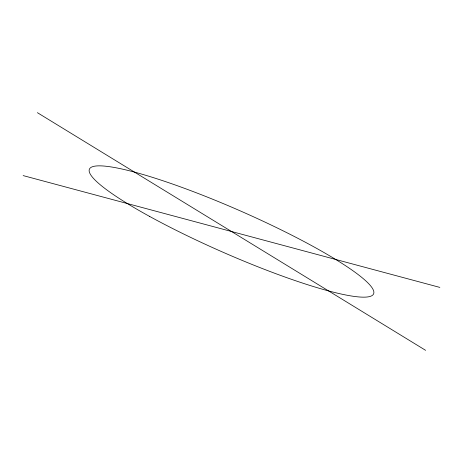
<?xml version="1.0" encoding="UTF-8"?>
<svg xmlns="http://www.w3.org/2000/svg" width="463" height="463" viewBox="0 0 463 463"><rect width="100%" height="100%" fill="white"/><g stroke="black" fill="none" stroke-linecap="round" stroke-linejoin="round"><path stroke-width="0.69" d="M23.15 175.593L439.85 287.407M37.387 112.671L425.613 350.329M149.497 216.354A155.186 22.403 23.7 0 0 373.305 294.404A155.186 22.403 23.7 0 0 171.698 183.742A155.186 22.403 23.7 0 0 149.497 216.354"/></g></svg>
